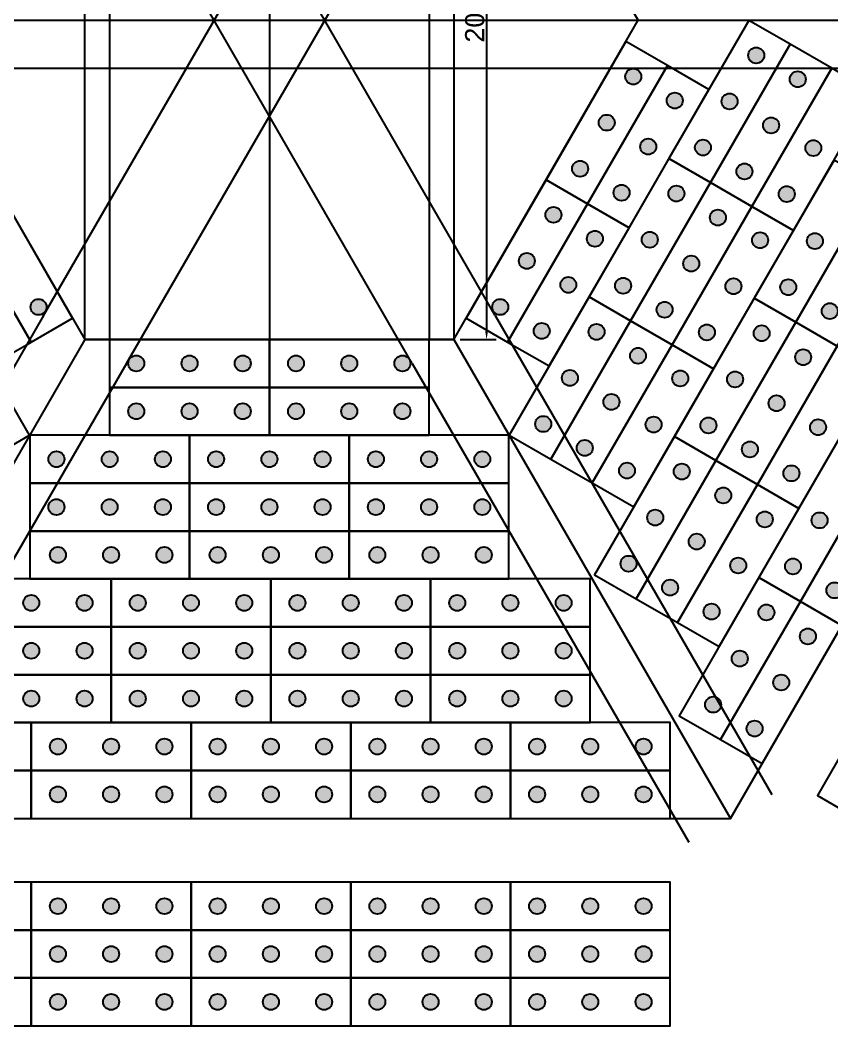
# Model space of a CAD drawing. Header units: millimetres. Extents: x 1388 to 8110, y -1425 to 5021.
# Drawn here: x 2638.8 to 2892.9, y -935.2 to -620.1 of the extents above; entities that cross this region are included whole.
import ezdxf

# ---------------------------------------------------------------- set-up
doc = ezdxf.new("R2010")
doc.units = ezdxf.units.MM
doc.styles.get("Standard").update_dxf_attribs({"font": 'arial.ttf'})
doc.dimstyles.new('ISO-25', dxfattribs={"dimtxt": 6, "dimasz": 2.5, "dimexe": 3, "dimexo": 2, "dimtad": 1, "dimtxsty": 'Standard', "dimcen": 2.5, "dimadec": 0, "dimazin": 0, "dimtfac": 1, "dimtmove": 0, "dimatfit": 3, "dimfxl": 1, "dimarcsym": 0})

# ---------------------------------------------------------------- blocks, each defined once
blk = doc.blocks.new('*D80')
at = {"color": 0, "lineweight": -2, "transparency": 16777216}
for p, q in [((2776.55, -520.17), (2787.81, -520.17)), ((2784.81, -522.67), (2784.81, -717.67)), ((2776.55, -720.17), (2787.81, -720.17))]:
    blk.add_line(p, q, dxfattribs=at)
at = {"color": 0, "transparency": 16777216}
for points in [[(2784.39, -522.67), (2785.23, -522.67), (2784.81, -520.17)], [(2784.39, -717.67), (2785.23, -717.67), (2784.81, -720.17)]]:
    blk.add_solid(points, dxfattribs=at)
at = {"layer": 'Defpoints', "color": 0, "transparency": 16777216}
for p in [(2774.55, -520.17), (2774.55, -720.17), (2784.81, -720.17)]:
    blk.add_point(p, dxfattribs=at)
at = {"color": 0, "transparency": 16777216, "insert": (2781.12, -620.17), "char_height": 6, "attachment_point": 5, "rotation": 90}
blk.add_mtext('200', dxfattribs=at)

msp = doc.modelspace()

# ---------------------------------------------------------------- hatches: boundary and pattern name
at = {"true_color": 0xf1eb1f}
h = msp.add_hatch(color=2, dxfattribs=at)
h.dxf.hatch_style = 1
h.paths.add_polyline_path([(2871.728, -631.184, 1), (2866.728, -631.184, 1)])
h = msp.add_hatch(color=2, dxfattribs=at)
h.dxf.hatch_style = 1
h.paths.add_polyline_path([(2833.247, -637.835, 1), (2828.247, -637.835, 1)])
h = msp.add_hatch(color=2, dxfattribs=at)
h.dxf.hatch_style = 1
h.paths.add_polyline_path([(2884.718, -638.684, 1), (2879.718, -638.684, 1)])
h = msp.add_hatch(color=2, dxfattribs=at)
h.dxf.hatch_style = 1
h.paths.add_polyline_path([(2846.238, -645.335, 1), (2841.238, -645.335, 1)])
h = msp.add_hatch(color=2, dxfattribs=at)
h.dxf.hatch_style = 1
h.paths.add_polyline_path([(2863.395, -645.618, 1), (2858.395, -645.618, 1)])
h = msp.add_hatch(color=2, dxfattribs=at)
h.dxf.hatch_style = 1
h.paths.add_polyline_path([(2824.914, -652.268, 1), (2819.914, -652.268, 1)])
h = msp.add_hatch(color=2, dxfattribs=at)
h.dxf.hatch_style = 1
h.paths.add_polyline_path([(2876.385, -653.118, 1), (2871.385, -653.118, 1)])
h = msp.add_hatch(color=2, dxfattribs=at)
h.dxf.hatch_style = 1
h.paths.add_polyline_path([(2837.904, -659.768, 1), (2832.904, -659.768, 1)])
h = msp.add_hatch(color=2, dxfattribs=at)
h.dxf.hatch_style = 1
h.paths.add_polyline_path([(2855.061, -660.051, 1), (2850.061, -660.051, 1)])
h = msp.add_hatch(color=2, dxfattribs=at)
h.dxf.hatch_style = 1
h.paths.add_polyline_path([(2889.608, -660.214, 1), (2884.608, -660.214, 1)])
h = msp.add_hatch(color=2, dxfattribs=at)
h.dxf.hatch_style = 1
h.paths.add_polyline_path([(2816.581, -666.702, 1), (2811.581, -666.702, 1)])
h = msp.add_hatch(color=2, dxfattribs=at)
h.dxf.hatch_style = 1
h.paths.add_polyline_path([(2868.052, -667.551, 1), (2863.052, -667.551, 1)])
h = msp.add_hatch(color=2, dxfattribs=at)
h.dxf.hatch_style = 1
h.paths.add_polyline_path([(2829.571, -674.202, 1), (2824.571, -674.202, 1)])
h = msp.add_hatch(color=2, dxfattribs=at)
h.dxf.hatch_style = 1
h.paths.add_polyline_path([(2846.728, -674.485, 1), (2841.728, -674.485, 1)])
h = msp.add_hatch(color=2, dxfattribs=at)
h.dxf.hatch_style = 1
h.paths.add_polyline_path([(2881.275, -674.648, 1), (2876.275, -674.648, 1)])
h = msp.add_hatch(color=2, dxfattribs=at)
h.dxf.hatch_style = 1
h.paths.add_polyline_path([(2808.247, -681.136, 1), (2803.247, -681.136, 1)])
h = msp.add_hatch(color=2, dxfattribs=at)
h.dxf.hatch_style = 1
h.paths.add_polyline_path([(2859.718, -681.985, 1), (2854.718, -681.985, 1)])
h = msp.add_hatch(color=2, dxfattribs=at)
h.dxf.hatch_style = 1
h.paths.add_polyline_path([(2821.238, -688.636, 1), (2816.238, -688.636, 1)])
h = msp.add_hatch(color=2, dxfattribs=at)
h.dxf.hatch_style = 1
h.paths.add_polyline_path([(2838.395, -688.919, 1), (2833.395, -688.919, 1)])
h = msp.add_hatch(color=2, dxfattribs=at)
h.dxf.hatch_style = 1
h.paths.add_polyline_path([(2872.942, -689.082, 1), (2867.942, -689.082, 1)])
h = msp.add_hatch(color=2, dxfattribs=at)
h.dxf.hatch_style = 1
h.paths.add_polyline_path([(2890.099, -689.365, 1), (2885.099, -689.365, 1)])
h = msp.add_hatch(color=2, dxfattribs=at)
h.dxf.hatch_style = 1
h.paths.add_polyline_path([(2799.914, -695.57, 1), (2794.914, -695.57, 1)])
h = msp.add_hatch(color=2, dxfattribs=at)
h.dxf.hatch_style = 1
h.paths.add_polyline_path([(2851.385, -696.419, 1), (2846.385, -696.419, 1)])
h = msp.add_hatch(color=2, dxfattribs=at)
h.dxf.hatch_style = 1
h.paths.add_polyline_path([(2812.904, -703.07, 1), (2807.904, -703.07, 1)])
h = msp.add_hatch(color=2, dxfattribs=at)
h.dxf.hatch_style = 1
h.paths.add_polyline_path([(2830.061, -703.353, 1), (2825.061, -703.353, 1)])
h = msp.add_hatch(color=2, dxfattribs=at)
h.dxf.hatch_style = 1
h.paths.add_polyline_path([(2864.608, -703.515, 1), (2859.608, -703.515, 1)])
h = msp.add_hatch(color=2, dxfattribs=at)
h.dxf.hatch_style = 1
h.paths.add_polyline_path([(2881.766, -703.799, 1), (2876.766, -703.799, 1)])
h = msp.add_hatch(color=2, dxfattribs=at)
h.dxf.hatch_style = 1
h.paths.add_polyline_path([(2647.052, -710.003, 1), (2642.052, -710.003, 1)])
h = msp.add_hatch(color=2, dxfattribs=at)
h.dxf.hatch_style = 1
h.paths.add_polyline_path([(2791.581, -710.003, 1), (2786.581, -710.003, 1)])
h = msp.add_hatch(color=2, dxfattribs=at)
h.dxf.hatch_style = 1
h.paths.add_polyline_path([(2843.052, -710.853, 1), (2838.052, -710.853, 1)])
h = msp.add_hatch(color=2, dxfattribs=at)
h.dxf.hatch_style = 1
h.paths.add_polyline_path([(2894.756, -711.299, 1), (2889.756, -711.299, 1)])
h = msp.add_hatch(color=2, dxfattribs=at)
h.dxf.hatch_style = 1
h.paths.add_polyline_path([(2804.571, -717.503, 1), (2799.571, -717.503, 1)])
h = msp.add_hatch(color=2, dxfattribs=at)
h.dxf.hatch_style = 1
h.paths.add_polyline_path([(2821.728, -717.787, 1), (2816.728, -717.787, 1)])
h = msp.add_hatch(color=2, dxfattribs=at)
h.dxf.hatch_style = 1
h.paths.add_polyline_path([(2856.275, -717.949, 1), (2851.275, -717.949, 1)])
h = msp.add_hatch(color=2, dxfattribs=at)
h.dxf.hatch_style = 1
h.paths.add_polyline_path([(2873.432, -718.232, 1), (2868.432, -718.232, 1)])
h = msp.add_hatch(color=2, dxfattribs=at)
h.dxf.hatch_style = 1
h.paths.add_polyline_path([(2834.718, -725.287, 1), (2829.718, -725.287, 1)])
h = msp.add_hatch(color=2, dxfattribs=at)
h.dxf.hatch_style = 1
h.paths.add_polyline_path([(2886.423, -725.732, 1), (2881.423, -725.732, 1)])
h = msp.add_hatch(color=2, dxfattribs=at)
h.dxf.hatch_style = 1
h.paths.add_polyline_path([(2677.65, -727.669, 1), (2672.65, -727.669, 1)])
h = msp.add_hatch(color=2, dxfattribs=at)
h.dxf.hatch_style = 1
h.paths.add_polyline_path([(2694.316, -727.669, 1), (2689.316, -727.669, 1)])
h = msp.add_hatch(color=2, dxfattribs=at)
h.dxf.hatch_style = 1
h.paths.add_polyline_path([(2710.983, -727.669, 1), (2705.983, -727.669, 1)])
h = msp.add_hatch(color=2, dxfattribs=at)
h.dxf.hatch_style = 1
h.paths.add_polyline_path([(2727.65, -727.669, 1), (2722.65, -727.669, 1)])
h = msp.add_hatch(color=2, dxfattribs=at)
h.dxf.hatch_style = 1
h.paths.add_polyline_path([(2744.316, -727.669, 1), (2739.316, -727.669, 1)])
h = msp.add_hatch(color=2, dxfattribs=at)
h.dxf.hatch_style = 1
h.paths.add_polyline_path([(2760.983, -727.669, 1), (2755.983, -727.669, 1)])
h = msp.add_hatch(color=2, dxfattribs=at)
h.dxf.hatch_style = 1
h.paths.add_polyline_path([(2813.395, -732.22, 1), (2808.395, -732.22, 1)])
h = msp.add_hatch(color=2, dxfattribs=at)
h.dxf.hatch_style = 1
h.paths.add_polyline_path([(2847.942, -732.383, 1), (2842.942, -732.383, 1)])
h = msp.add_hatch(color=2, dxfattribs=at)
h.dxf.hatch_style = 1
h.paths.add_polyline_path([(2865.099, -732.666, 1), (2860.099, -732.666, 1)])
h = msp.add_hatch(color=2, dxfattribs=at)
h.dxf.hatch_style = 1
h.paths.add_polyline_path([(2677.65, -742.669, 1), (2672.65, -742.669, 1)])
h = msp.add_hatch(color=2, dxfattribs=at)
h.dxf.hatch_style = 1
h.paths.add_polyline_path([(2694.316, -742.669, 1), (2689.316, -742.669, 1)])
h = msp.add_hatch(color=2, dxfattribs=at)
h.dxf.hatch_style = 1
h.paths.add_polyline_path([(2710.983, -742.669, 1), (2705.983, -742.669, 1)])
h = msp.add_hatch(color=2, dxfattribs=at)
h.dxf.hatch_style = 1
h.paths.add_polyline_path([(2727.65, -742.669, 1), (2722.65, -742.669, 1)])
h = msp.add_hatch(color=2, dxfattribs=at)
h.dxf.hatch_style = 1
h.paths.add_polyline_path([(2744.316, -742.669, 1), (2739.316, -742.669, 1)])
h = msp.add_hatch(color=2, dxfattribs=at)
h.dxf.hatch_style = 1
h.paths.add_polyline_path([(2760.983, -742.669, 1), (2755.983, -742.669, 1)])
h = msp.add_hatch(color=2, dxfattribs=at)
h.dxf.hatch_style = 1
h.paths.add_polyline_path([(2826.385, -739.72, 1), (2821.385, -739.72, 1)])
h = msp.add_hatch(color=2, dxfattribs=at)
h.dxf.hatch_style = 1
h.paths.add_polyline_path([(2878.089, -740.166, 1), (2873.089, -740.166, 1)])
h = msp.add_hatch(color=2, dxfattribs=at)
h.dxf.hatch_style = 1
h.paths.add_polyline_path([(2805.061, -746.654, 1), (2800.061, -746.654, 1)])
h = msp.add_hatch(color=2, dxfattribs=at)
h.dxf.hatch_style = 1
h.paths.add_polyline_path([(2839.608, -746.817, 1), (2834.608, -746.817, 1)])
h = msp.add_hatch(color=2, dxfattribs=at)
h.dxf.hatch_style = 1
h.paths.add_polyline_path([(2856.766, -747.1, 1), (2851.766, -747.1, 1)])
h = msp.add_hatch(color=2, dxfattribs=at)
h.dxf.hatch_style = 1
h.paths.add_polyline_path([(2891.08, -747.666, 1), (2886.08, -747.666, 1)])
h = msp.add_hatch(color=2, dxfattribs=at)
h.dxf.hatch_style = 1
h.paths.add_polyline_path([(2818.052, -754.154, 1), (2813.052, -754.154, 1)])
h = msp.add_hatch(color=2, dxfattribs=at)
h.dxf.hatch_style = 1
h.paths.add_polyline_path([(2869.756, -754.6, 1), (2864.756, -754.6, 1)])
h = msp.add_hatch(color=2, dxfattribs=at)
h.dxf.hatch_style = 1
h.paths.add_polyline_path([(2652.65, -757.669, 1), (2647.65, -757.669, 1)])
h = msp.add_hatch(color=2, dxfattribs=at)
h.dxf.hatch_style = 1
h.paths.add_polyline_path([(2669.316, -757.669, 1), (2664.316, -757.669, 1)])
h = msp.add_hatch(color=2, dxfattribs=at)
h.dxf.hatch_style = 1
h.paths.add_polyline_path([(2685.983, -757.669, 1), (2680.983, -757.669, 1)])
h = msp.add_hatch(color=2, dxfattribs=at)
h.dxf.hatch_style = 1
h.paths.add_polyline_path([(2702.65, -757.669, 1), (2697.65, -757.669, 1)])
h = msp.add_hatch(color=2, dxfattribs=at)
h.dxf.hatch_style = 1
h.paths.add_polyline_path([(2719.316, -757.669, 1), (2714.316, -757.669, 1)])
h = msp.add_hatch(color=2, dxfattribs=at)
h.dxf.hatch_style = 1
h.paths.add_polyline_path([(2735.983, -757.669, 1), (2730.983, -757.669, 1)])
h = msp.add_hatch(color=2, dxfattribs=at)
h.dxf.hatch_style = 1
h.paths.add_polyline_path([(2752.65, -757.669, 1), (2747.65, -757.669, 1)])
h = msp.add_hatch(color=2, dxfattribs=at)
h.dxf.hatch_style = 1
h.paths.add_polyline_path([(2769.316, -757.669, 1), (2764.316, -757.669, 1)])
h = msp.add_hatch(color=2, dxfattribs=at)
h.dxf.hatch_style = 1
h.paths.add_polyline_path([(2785.983, -757.669, 1), (2780.983, -757.669, 1)])
h = msp.add_hatch(color=2, dxfattribs=at)
h.dxf.hatch_style = 1
h.paths.add_polyline_path([(2831.275, -761.25, 1), (2826.275, -761.25, 1)])
h = msp.add_hatch(color=2, dxfattribs=at)
h.dxf.hatch_style = 1
h.paths.add_polyline_path([(2848.432, -761.534, 1), (2843.432, -761.534, 1)])
h = msp.add_hatch(color=2, dxfattribs=at)
h.dxf.hatch_style = 1
h.paths.add_polyline_path([(2882.746, -762.1, 1), (2877.746, -762.1, 1)])
h = msp.add_hatch(color=2, dxfattribs=at)
h.dxf.hatch_style = 1
h.paths.add_polyline_path([(2861.423, -769.034, 1), (2856.423, -769.034, 1)])
h = msp.add_hatch(color=2, dxfattribs=at)
h.dxf.hatch_style = 1
h.paths.add_polyline_path([(2652.65, -772.669, 1), (2647.65, -772.669, 1)])
h = msp.add_hatch(color=2, dxfattribs=at)
h.dxf.hatch_style = 1
h.paths.add_polyline_path([(2669.316, -772.669, 1), (2664.316, -772.669, 1)])
h = msp.add_hatch(color=2, dxfattribs=at)
h.dxf.hatch_style = 1
h.paths.add_polyline_path([(2685.983, -772.669, 1), (2680.983, -772.669, 1)])
h = msp.add_hatch(color=2, dxfattribs=at)
h.dxf.hatch_style = 1
h.paths.add_polyline_path([(2702.65, -772.669, 1), (2697.65, -772.669, 1)])
h = msp.add_hatch(color=2, dxfattribs=at)
h.dxf.hatch_style = 1
h.paths.add_polyline_path([(2719.316, -772.669, 1), (2714.316, -772.669, 1)])
h = msp.add_hatch(color=2, dxfattribs=at)
h.dxf.hatch_style = 1
h.paths.add_polyline_path([(2735.983, -772.669, 1), (2730.983, -772.669, 1)])
h = msp.add_hatch(color=2, dxfattribs=at)
h.dxf.hatch_style = 1
h.paths.add_polyline_path([(2752.65, -772.669, 1), (2747.65, -772.669, 1)])
h = msp.add_hatch(color=2, dxfattribs=at)
h.dxf.hatch_style = 1
h.paths.add_polyline_path([(2769.316, -772.669, 1), (2764.316, -772.669, 1)])
h = msp.add_hatch(color=2, dxfattribs=at)
h.dxf.hatch_style = 1
h.paths.add_polyline_path([(2785.983, -772.669, 1), (2780.983, -772.669, 1)])
h = msp.add_hatch(color=2, dxfattribs=at)
h.dxf.hatch_style = 1
h.paths.add_polyline_path([(2840.099, -775.967, 1), (2835.099, -775.967, 1)])
h = msp.add_hatch(color=2, dxfattribs=at)
h.dxf.hatch_style = 1
h.paths.add_polyline_path([(2874.413, -776.534, 1), (2869.413, -776.534, 1)])
h = msp.add_hatch(color=2, dxfattribs=at)
h.dxf.hatch_style = 1
h.paths.add_polyline_path([(2891.57, -776.817, 1), (2886.57, -776.817, 1)])
h = msp.add_hatch(color=2, dxfattribs=at)
h.dxf.hatch_style = 1
h.paths.add_polyline_path([(2853.089, -783.467, 1), (2848.089, -783.467, 1)])
h = msp.add_hatch(color=2, dxfattribs=at)
h.dxf.hatch_style = 1
h.paths.add_polyline_path([(2653.116, -787.669, 1), (2648.116, -787.669, 1)])
h = msp.add_hatch(color=2, dxfattribs=at)
h.dxf.hatch_style = 1
h.paths.add_polyline_path([(2669.782, -787.669, 1), (2664.782, -787.669, 1)])
h = msp.add_hatch(color=2, dxfattribs=at)
h.dxf.hatch_style = 1
h.paths.add_polyline_path([(2686.449, -787.669, 1), (2681.449, -787.669, 1)])
h = msp.add_hatch(color=2, dxfattribs=at)
h.dxf.hatch_style = 1
h.paths.add_polyline_path([(2703.116, -787.669, 1), (2698.116, -787.669, 1)])
h = msp.add_hatch(color=2, dxfattribs=at)
h.dxf.hatch_style = 1
h.paths.add_polyline_path([(2719.782, -787.669, 1), (2714.782, -787.669, 1)])
h = msp.add_hatch(color=2, dxfattribs=at)
h.dxf.hatch_style = 1
h.paths.add_polyline_path([(2736.449, -787.669, 1), (2731.449, -787.669, 1)])
h = msp.add_hatch(color=2, dxfattribs=at)
h.dxf.hatch_style = 1
h.paths.add_polyline_path([(2753.116, -787.669, 1), (2748.116, -787.669, 1)])
h = msp.add_hatch(color=2, dxfattribs=at)
h.dxf.hatch_style = 1
h.paths.add_polyline_path([(2769.782, -787.669, 1), (2764.782, -787.669, 1)])
h = msp.add_hatch(color=2, dxfattribs=at)
h.dxf.hatch_style = 1
h.paths.add_polyline_path([(2786.449, -787.669, 1), (2781.449, -787.669, 1)])
h = msp.add_hatch(color=2, dxfattribs=at)
h.dxf.hatch_style = 1
h.paths.add_polyline_path([(2831.766, -790.401, 1), (2826.766, -790.401, 1)])
h = msp.add_hatch(color=2, dxfattribs=at)
h.dxf.hatch_style = 1
h.paths.add_polyline_path([(2866.08, -790.967, 1), (2861.08, -790.967, 1)])
h = msp.add_hatch(color=2, dxfattribs=at)
h.dxf.hatch_style = 1
h.paths.add_polyline_path([(2883.237, -791.25, 1), (2878.237, -791.25, 1)])
h = msp.add_hatch(color=2, dxfattribs=at)
h.dxf.hatch_style = 1
h.paths.add_polyline_path([(2844.756, -797.901, 1), (2839.756, -797.901, 1)])
h = msp.add_hatch(color=2, dxfattribs=at)
h.dxf.hatch_style = 1
h.paths.add_polyline_path([(2896.227, -798.75, 1), (2891.227, -798.75, 1)])
h = msp.add_hatch(color=2, dxfattribs=at)
h.dxf.hatch_style = 1
h.paths.add_polyline_path([(2644.782, -802.669, 1), (2639.782, -802.669, 1)])
h = msp.add_hatch(color=2, dxfattribs=at)
h.dxf.hatch_style = 1
h.paths.add_polyline_path([(2661.449, -802.669, 1), (2656.449, -802.669, 1)])
h = msp.add_hatch(color=2, dxfattribs=at)
h.dxf.hatch_style = 1
h.paths.add_polyline_path([(2678.116, -802.669, 1), (2673.116, -802.669, 1)])
h = msp.add_hatch(color=2, dxfattribs=at)
h.dxf.hatch_style = 1
h.paths.add_polyline_path([(2694.782, -802.669, 1), (2689.782, -802.669, 1)])
h = msp.add_hatch(color=2, dxfattribs=at)
h.dxf.hatch_style = 1
h.paths.add_polyline_path([(2711.449, -802.669, 1), (2706.449, -802.669, 1)])
h = msp.add_hatch(color=2, dxfattribs=at)
h.dxf.hatch_style = 1
h.paths.add_polyline_path([(2728.116, -802.669, 1), (2723.116, -802.669, 1)])
h = msp.add_hatch(color=2, dxfattribs=at)
h.dxf.hatch_style = 1
h.paths.add_polyline_path([(2744.782, -802.669, 1), (2739.782, -802.669, 1)])
h = msp.add_hatch(color=2, dxfattribs=at)
h.dxf.hatch_style = 1
h.paths.add_polyline_path([(2761.449, -802.669, 1), (2756.449, -802.669, 1)])
h = msp.add_hatch(color=2, dxfattribs=at)
h.dxf.hatch_style = 1
h.paths.add_polyline_path([(2778.116, -802.669, 1), (2773.116, -802.669, 1)])
h = msp.add_hatch(color=2, dxfattribs=at)
h.dxf.hatch_style = 1
h.paths.add_polyline_path([(2794.782, -802.669, 1), (2789.782, -802.669, 1)])
h = msp.add_hatch(color=2, dxfattribs=at)
h.dxf.hatch_style = 1
h.paths.add_polyline_path([(2811.449, -802.669, 1), (2806.449, -802.669, 1)])
h = msp.add_hatch(color=2, dxfattribs=at)
h.dxf.hatch_style = 1
h.paths.add_polyline_path([(2857.746, -805.401, 1), (2852.746, -805.401, 1)])
h = msp.add_hatch(color=2, dxfattribs=at)
h.dxf.hatch_style = 1
h.paths.add_polyline_path([(2874.903, -805.684, 1), (2869.903, -805.684, 1)])
h = msp.add_hatch(color=2, dxfattribs=at)
h.dxf.hatch_style = 1
h.paths.add_polyline_path([(2887.894, -813.184, 1), (2882.894, -813.184, 1)])
h = msp.add_hatch(color=2, dxfattribs=at)
h.dxf.hatch_style = 1
h.paths.add_polyline_path([(2644.782, -817.669, 1), (2639.782, -817.669, 1)])
h = msp.add_hatch(color=2, dxfattribs=at)
h.dxf.hatch_style = 1
h.paths.add_polyline_path([(2661.449, -817.669, 1), (2656.449, -817.669, 1)])
h = msp.add_hatch(color=2, dxfattribs=at)
h.dxf.hatch_style = 1
h.paths.add_polyline_path([(2678.116, -817.669, 1), (2673.116, -817.669, 1)])
h = msp.add_hatch(color=2, dxfattribs=at)
h.dxf.hatch_style = 1
h.paths.add_polyline_path([(2694.782, -817.669, 1), (2689.782, -817.669, 1)])
h = msp.add_hatch(color=2, dxfattribs=at)
h.dxf.hatch_style = 1
h.paths.add_polyline_path([(2711.449, -817.669, 1), (2706.449, -817.669, 1)])
h = msp.add_hatch(color=2, dxfattribs=at)
h.dxf.hatch_style = 1
h.paths.add_polyline_path([(2728.116, -817.669, 1), (2723.116, -817.669, 1)])
h = msp.add_hatch(color=2, dxfattribs=at)
h.dxf.hatch_style = 1
h.paths.add_polyline_path([(2744.782, -817.669, 1), (2739.782, -817.669, 1)])
h = msp.add_hatch(color=2, dxfattribs=at)
h.dxf.hatch_style = 1
h.paths.add_polyline_path([(2761.449, -817.669, 1), (2756.449, -817.669, 1)])
h = msp.add_hatch(color=2, dxfattribs=at)
h.dxf.hatch_style = 1
h.paths.add_polyline_path([(2778.116, -817.669, 1), (2773.116, -817.669, 1)])
h = msp.add_hatch(color=2, dxfattribs=at)
h.dxf.hatch_style = 1
h.paths.add_polyline_path([(2794.782, -817.669, 1), (2789.782, -817.669, 1)])
h = msp.add_hatch(color=2, dxfattribs=at)
h.dxf.hatch_style = 1
h.paths.add_polyline_path([(2811.449, -817.669, 1), (2806.449, -817.669, 1)])
h = msp.add_hatch(color=2, dxfattribs=at)
h.dxf.hatch_style = 1
h.paths.add_polyline_path([(2866.57, -820.118, 1), (2861.57, -820.118, 1)])
h = msp.add_hatch(color=2, dxfattribs=at)
h.dxf.hatch_style = 1
h.paths.add_polyline_path([(2879.56, -827.618, 1), (2874.56, -827.618, 1)])
h = msp.add_hatch(color=2, dxfattribs=at)
h.dxf.hatch_style = 1
h.paths.add_polyline_path([(2644.782, -832.669, 1), (2639.782, -832.669, 1)])
h = msp.add_hatch(color=2, dxfattribs=at)
h.dxf.hatch_style = 1
h.paths.add_polyline_path([(2661.449, -832.669, 1), (2656.449, -832.669, 1)])
h = msp.add_hatch(color=2, dxfattribs=at)
h.dxf.hatch_style = 1
h.paths.add_polyline_path([(2678.116, -832.669, 1), (2673.116, -832.669, 1)])
h = msp.add_hatch(color=2, dxfattribs=at)
h.dxf.hatch_style = 1
h.paths.add_polyline_path([(2694.782, -832.669, 1), (2689.782, -832.669, 1)])
h = msp.add_hatch(color=2, dxfattribs=at)
h.dxf.hatch_style = 1
h.paths.add_polyline_path([(2711.449, -832.669, 1), (2706.449, -832.669, 1)])
h = msp.add_hatch(color=2, dxfattribs=at)
h.dxf.hatch_style = 1
h.paths.add_polyline_path([(2728.116, -832.669, 1), (2723.116, -832.669, 1)])
h = msp.add_hatch(color=2, dxfattribs=at)
h.dxf.hatch_style = 1
h.paths.add_polyline_path([(2744.782, -832.669, 1), (2739.782, -832.669, 1)])
h = msp.add_hatch(color=2, dxfattribs=at)
h.dxf.hatch_style = 1
h.paths.add_polyline_path([(2761.449, -832.669, 1), (2756.449, -832.669, 1)])
h = msp.add_hatch(color=2, dxfattribs=at)
h.dxf.hatch_style = 1
h.paths.add_polyline_path([(2778.116, -832.669, 1), (2773.116, -832.669, 1)])
h = msp.add_hatch(color=2, dxfattribs=at)
h.dxf.hatch_style = 1
h.paths.add_polyline_path([(2794.782, -832.669, 1), (2789.782, -832.669, 1)])
h = msp.add_hatch(color=2, dxfattribs=at)
h.dxf.hatch_style = 1
h.paths.add_polyline_path([(2811.449, -832.669, 1), (2806.449, -832.669, 1)])
h = msp.add_hatch(color=2, dxfattribs=at)
h.dxf.hatch_style = 1
h.paths.add_polyline_path([(2858.237, -834.552, 1), (2853.237, -834.552, 1)])
h = msp.add_hatch(color=2, dxfattribs=at)
h.dxf.hatch_style = 1
h.paths.add_polyline_path([(2871.227, -842.052, 1), (2866.227, -842.052, 1)])
h = msp.add_hatch(color=2, dxfattribs=at)
h.dxf.hatch_style = 1
h.paths.add_polyline_path([(2653.116, -847.669, 1), (2648.116, -847.669, 1)])
h = msp.add_hatch(color=2, dxfattribs=at)
h.dxf.hatch_style = 1
h.paths.add_polyline_path([(2669.782, -847.669, 1), (2664.782, -847.669, 1)])
h = msp.add_hatch(color=2, dxfattribs=at)
h.dxf.hatch_style = 1
h.paths.add_polyline_path([(2686.449, -847.669, 1), (2681.449, -847.669, 1)])
h = msp.add_hatch(color=2, dxfattribs=at)
h.dxf.hatch_style = 1
h.paths.add_polyline_path([(2703.116, -847.669, 1), (2698.116, -847.669, 1)])
h = msp.add_hatch(color=2, dxfattribs=at)
h.dxf.hatch_style = 1
h.paths.add_polyline_path([(2719.782, -847.669, 1), (2714.782, -847.669, 1)])
h = msp.add_hatch(color=2, dxfattribs=at)
h.dxf.hatch_style = 1
h.paths.add_polyline_path([(2736.449, -847.669, 1), (2731.449, -847.669, 1)])
h = msp.add_hatch(color=2, dxfattribs=at)
h.dxf.hatch_style = 1
h.paths.add_polyline_path([(2753.116, -847.669, 1), (2748.116, -847.669, 1)])
h = msp.add_hatch(color=2, dxfattribs=at)
h.dxf.hatch_style = 1
h.paths.add_polyline_path([(2769.782, -847.669, 1), (2764.782, -847.669, 1)])
h = msp.add_hatch(color=2, dxfattribs=at)
h.dxf.hatch_style = 1
h.paths.add_polyline_path([(2786.449, -847.669, 1), (2781.449, -847.669, 1)])
h = msp.add_hatch(color=2, dxfattribs=at)
h.dxf.hatch_style = 1
h.paths.add_polyline_path([(2803.116, -847.669, 1), (2798.116, -847.669, 1)])
h = msp.add_hatch(color=2, dxfattribs=at)
h.dxf.hatch_style = 1
h.paths.add_polyline_path([(2819.782, -847.669, 1), (2814.782, -847.669, 1)])
h = msp.add_hatch(color=2, dxfattribs=at)
h.dxf.hatch_style = 1
h.paths.add_polyline_path([(2836.449, -847.669, 1), (2831.449, -847.669, 1)])
h = msp.add_hatch(color=2, dxfattribs=at)
h.dxf.hatch_style = 1
h.paths.add_polyline_path([(2653.116, -862.669, 1), (2648.116, -862.669, 1)])
h = msp.add_hatch(color=2, dxfattribs=at)
h.dxf.hatch_style = 1
h.paths.add_polyline_path([(2669.782, -862.669, 1), (2664.782, -862.669, 1)])
h = msp.add_hatch(color=2, dxfattribs=at)
h.dxf.hatch_style = 1
h.paths.add_polyline_path([(2686.449, -862.669, 1), (2681.449, -862.669, 1)])
h = msp.add_hatch(color=2, dxfattribs=at)
h.dxf.hatch_style = 1
h.paths.add_polyline_path([(2703.116, -862.669, 1), (2698.116, -862.669, 1)])
h = msp.add_hatch(color=2, dxfattribs=at)
h.dxf.hatch_style = 1
h.paths.add_polyline_path([(2719.782, -862.669, 1), (2714.782, -862.669, 1)])
h = msp.add_hatch(color=2, dxfattribs=at)
h.dxf.hatch_style = 1
h.paths.add_polyline_path([(2736.449, -862.669, 1), (2731.449, -862.669, 1)])
h = msp.add_hatch(color=2, dxfattribs=at)
h.dxf.hatch_style = 1
h.paths.add_polyline_path([(2753.116, -862.669, 1), (2748.116, -862.669, 1)])
h = msp.add_hatch(color=2, dxfattribs=at)
h.dxf.hatch_style = 1
h.paths.add_polyline_path([(2769.782, -862.669, 1), (2764.782, -862.669, 1)])
h = msp.add_hatch(color=2, dxfattribs=at)
h.dxf.hatch_style = 1
h.paths.add_polyline_path([(2786.449, -862.669, 1), (2781.449, -862.669, 1)])
h = msp.add_hatch(color=2, dxfattribs=at)
h.dxf.hatch_style = 1
h.paths.add_polyline_path([(2803.116, -862.669, 1), (2798.116, -862.669, 1)])
h = msp.add_hatch(color=2, dxfattribs=at)
h.dxf.hatch_style = 1
h.paths.add_polyline_path([(2819.782, -862.669, 1), (2814.782, -862.669, 1)])
h = msp.add_hatch(color=2, dxfattribs=at)
h.dxf.hatch_style = 1
h.paths.add_polyline_path([(2836.449, -862.669, 1), (2831.449, -862.669, 1)])
h = msp.add_hatch(color=2, dxfattribs=at)
h.dxf.hatch_style = 1
h.paths.add_polyline_path([(2653.116, -897.669, 1), (2648.116, -897.669, 1)])
h = msp.add_hatch(color=2, dxfattribs=at)
h.dxf.hatch_style = 1
h.paths.add_polyline_path([(2669.782, -897.669, 1), (2664.782, -897.669, 1)])
h = msp.add_hatch(color=2, dxfattribs=at)
h.dxf.hatch_style = 1
h.paths.add_polyline_path([(2686.449, -897.669, 1), (2681.449, -897.669, 1)])
h = msp.add_hatch(color=2, dxfattribs=at)
h.dxf.hatch_style = 1
h.paths.add_polyline_path([(2703.116, -897.669, 1), (2698.116, -897.669, 1)])
h = msp.add_hatch(color=2, dxfattribs=at)
h.dxf.hatch_style = 1
h.paths.add_polyline_path([(2719.782, -897.669, 1), (2714.782, -897.669, 1)])
h = msp.add_hatch(color=2, dxfattribs=at)
h.dxf.hatch_style = 1
h.paths.add_polyline_path([(2736.449, -897.669, 1), (2731.449, -897.669, 1)])
h = msp.add_hatch(color=2, dxfattribs=at)
h.dxf.hatch_style = 1
h.paths.add_polyline_path([(2753.116, -897.669, 1), (2748.116, -897.669, 1)])
h = msp.add_hatch(color=2, dxfattribs=at)
h.dxf.hatch_style = 1
h.paths.add_polyline_path([(2769.782, -897.669, 1), (2764.782, -897.669, 1)])
h = msp.add_hatch(color=2, dxfattribs=at)
h.dxf.hatch_style = 1
h.paths.add_polyline_path([(2786.449, -897.669, 1), (2781.449, -897.669, 1)])
h = msp.add_hatch(color=2, dxfattribs=at)
h.dxf.hatch_style = 1
h.paths.add_polyline_path([(2803.116, -897.669, 1), (2798.116, -897.669, 1)])
h = msp.add_hatch(color=2, dxfattribs=at)
h.dxf.hatch_style = 1
h.paths.add_polyline_path([(2819.782, -897.669, 1), (2814.782, -897.669, 1)])
h = msp.add_hatch(color=2, dxfattribs=at)
h.dxf.hatch_style = 1
h.paths.add_polyline_path([(2836.449, -897.669, 1), (2831.449, -897.669, 1)])
h = msp.add_hatch(color=2, dxfattribs=at)
h.dxf.hatch_style = 1
h.paths.add_polyline_path([(2653.116, -912.669, 1), (2648.116, -912.669, 1)])
h = msp.add_hatch(color=2, dxfattribs=at)
h.dxf.hatch_style = 1
h.paths.add_polyline_path([(2669.782, -912.669, 1), (2664.782, -912.669, 1)])
h = msp.add_hatch(color=2, dxfattribs=at)
h.dxf.hatch_style = 1
h.paths.add_polyline_path([(2686.449, -912.669, 1), (2681.449, -912.669, 1)])
h = msp.add_hatch(color=2, dxfattribs=at)
h.dxf.hatch_style = 1
h.paths.add_polyline_path([(2703.116, -912.669, 1), (2698.116, -912.669, 1)])
h = msp.add_hatch(color=2, dxfattribs=at)
h.dxf.hatch_style = 1
h.paths.add_polyline_path([(2719.782, -912.669, 1), (2714.782, -912.669, 1)])
h = msp.add_hatch(color=2, dxfattribs=at)
h.dxf.hatch_style = 1
h.paths.add_polyline_path([(2736.449, -912.669, 1), (2731.449, -912.669, 1)])
h = msp.add_hatch(color=2, dxfattribs=at)
h.dxf.hatch_style = 1
h.paths.add_polyline_path([(2753.116, -912.669, 1), (2748.116, -912.669, 1)])
h = msp.add_hatch(color=2, dxfattribs=at)
h.dxf.hatch_style = 1
h.paths.add_polyline_path([(2769.782, -912.669, 1), (2764.782, -912.669, 1)])
h = msp.add_hatch(color=2, dxfattribs=at)
h.dxf.hatch_style = 1
h.paths.add_polyline_path([(2786.449, -912.669, 1), (2781.449, -912.669, 1)])
h = msp.add_hatch(color=2, dxfattribs=at)
h.dxf.hatch_style = 1
h.paths.add_polyline_path([(2803.116, -912.669, 1), (2798.116, -912.669, 1)])
h = msp.add_hatch(color=2, dxfattribs=at)
h.dxf.hatch_style = 1
h.paths.add_polyline_path([(2819.782, -912.669, 1), (2814.782, -912.669, 1)])
h = msp.add_hatch(color=2, dxfattribs=at)
h.dxf.hatch_style = 1
h.paths.add_polyline_path([(2836.449, -912.669, 1), (2831.449, -912.669, 1)])
h = msp.add_hatch(color=2, dxfattribs=at)
h.dxf.hatch_style = 1
h.paths.add_polyline_path([(2653.116, -927.669, 1), (2648.116, -927.669, 1)])
h = msp.add_hatch(color=2, dxfattribs=at)
h.dxf.hatch_style = 1
h.paths.add_polyline_path([(2669.782, -927.669, 1), (2664.782, -927.669, 1)])
h = msp.add_hatch(color=2, dxfattribs=at)
h.dxf.hatch_style = 1
h.paths.add_polyline_path([(2686.449, -927.669, 1), (2681.449, -927.669, 1)])
h = msp.add_hatch(color=2, dxfattribs=at)
h.dxf.hatch_style = 1
h.paths.add_polyline_path([(2703.116, -927.669, 1), (2698.116, -927.669, 1)])
h = msp.add_hatch(color=2, dxfattribs=at)
h.dxf.hatch_style = 1
h.paths.add_polyline_path([(2719.782, -927.669, 1), (2714.782, -927.669, 1)])
h = msp.add_hatch(color=2, dxfattribs=at)
h.dxf.hatch_style = 1
h.paths.add_polyline_path([(2736.449, -927.669, 1), (2731.449, -927.669, 1)])
h = msp.add_hatch(color=2, dxfattribs=at)
h.dxf.hatch_style = 1
h.paths.add_polyline_path([(2753.116, -927.669, 1), (2748.116, -927.669, 1)])
h = msp.add_hatch(color=2, dxfattribs=at)
h.dxf.hatch_style = 1
h.paths.add_polyline_path([(2769.782, -927.669, 1), (2764.782, -927.669, 1)])
h = msp.add_hatch(color=2, dxfattribs=at)
h.dxf.hatch_style = 1
h.paths.add_polyline_path([(2786.449, -927.669, 1), (2781.449, -927.669, 1)])
h = msp.add_hatch(color=2, dxfattribs=at)
h.dxf.hatch_style = 1
h.paths.add_polyline_path([(2803.116, -927.669, 1), (2798.116, -927.669, 1)])
h = msp.add_hatch(color=2, dxfattribs=at)
h.dxf.hatch_style = 1
h.paths.add_polyline_path([(2819.782, -927.669, 1), (2814.782, -927.669, 1)])
h = msp.add_hatch(color=2, dxfattribs=at)
h.dxf.hatch_style = 1
h.paths.add_polyline_path([(2836.449, -927.669, 1), (2831.449, -927.669, 1)])

# ---------------------------------------------------------------- linework, layer by layer
for p, q in [((2646.091, -712.669), (2761.561, -512.669)), ((2787.542, -712.669), (2672.072, -512.669)), ((2666.816, -520.169), (2666.816, -720.169)), ((2716.816, -520.169), (2716.816, -720.169)), ((2766.816, -520.169), (2766.816, -720.169)), ((2761.561, -727.669), (2646.091, -527.669)), ((2672.072, -727.669), (2787.542, -527.669)), ((2601.346, -620.169), (2832.286, -620.169)), ((2832.286, -620.169), (3005.491, -620.169)), ((2601.346, -635.169), (2832.286, -635.169)), ((2832.286, -635.169), (3005.491, -635.169)), ((2646.091, -712.669), (2559.488, -862.669)), ((2787.542, -712.669), (2874.144, -862.669)), ((2659.081, -720.169), (2572.479, -870.169)), ((2774.551, -720.169), (2861.154, -870.169)), ((2672.072, -727.669), (2585.469, -877.669)), ((2761.561, -727.669), (2848.163, -877.669))]:
    msp.add_line(p, q)
for points in [[(2572.479, -370.169), (2428.141, -620.169), (2572.479, -870.169), (2861.154, -870.169), (3005.491, -620.169), (2861.154, -370.169)], [(2659.081, -520.169), (2601.346, -620.169), (2659.081, -720.169), (2774.551, -720.169), (2832.286, -620.169), (2774.551, -520.169)], [(2659.081, -520.169), (2774.551, -520.169), (2774.551, -720.169), (2659.081, -720.169)], [(2854.89, -671.018), (2879.89, -627.717), (2866.9, -620.217), (2841.9, -663.518)], [(2816.409, -677.669), (2841.409, -634.368), (2828.419, -626.868), (2803.419, -670.169)], [(2867.88, -678.518), (2892.88, -635.217), (2879.89, -627.717), (2854.89, -671.018)], [(2829.4, -685.169), (2854.4, -641.868), (2841.409, -634.368), (2816.409, -677.669)], [(2880.871, -686.018), (2905.871, -642.717), (2892.88, -635.217), (2867.88, -678.518)], [(2829.89, -714.32), (2854.89, -671.018), (2841.9, -663.518), (2816.9, -706.82)], [(2881.594, -714.765), (2906.594, -671.464), (2893.604, -663.964), (2868.604, -707.265)], [(2617.223, -677.669), (2642.223, -720.97), (2655.214, -713.47), (2630.214, -670.169)], [(2791.409, -720.97), (2816.409, -677.669), (2803.419, -670.169), (2778.419, -713.47)], [(2842.88, -721.82), (2867.88, -678.518), (2854.89, -671.018), (2829.89, -714.32)], [(2894.584, -722.265), (2919.584, -678.964), (2906.594, -671.464), (2881.594, -714.765)], [(2604.233, -685.169), (2629.233, -728.47), (2642.223, -720.97), (2617.223, -677.669)], [(2804.4, -728.47), (2829.4, -685.169), (2816.409, -677.669), (2791.409, -720.97)], [(2855.871, -729.32), (2880.871, -686.018), (2867.88, -678.518), (2842.88, -721.82)], [(2603.743, -714.32), (2628.743, -757.621), (2641.733, -750.121), (2616.733, -706.82)], [(2804.89, -757.621), (2829.89, -714.32), (2816.9, -706.82), (2791.9, -750.121)], [(2856.594, -758.067), (2881.594, -714.765), (2868.604, -707.265), (2843.604, -750.567)], [(2817.88, -765.121), (2842.88, -721.82), (2829.89, -714.32), (2804.89, -757.621)], [(2869.584, -765.567), (2894.584, -722.265), (2881.594, -714.765), (2856.594, -758.067)], [(2666.816, -735.169), (2716.816, -735.169), (2716.816, -720.169), (2666.816, -720.169)], [(2716.816, -735.169), (2766.816, -735.169), (2766.816, -720.169), (2716.816, -720.169)], [(2830.871, -772.621), (2855.871, -729.32), (2842.88, -721.82), (2817.88, -765.121)], [(2882.575, -773.067), (2907.575, -729.765), (2894.584, -722.265), (2869.584, -765.567)], [(2666.816, -750.169), (2716.816, -750.169), (2716.816, -735.169), (2666.816, -735.169)], [(2716.816, -750.169), (2766.816, -750.169), (2766.816, -735.169), (2716.816, -735.169)], [(2641.816, -765.169), (2691.816, -765.169), (2691.816, -750.169), (2641.816, -750.169)], [(2691.816, -765.169), (2741.816, -765.169), (2741.816, -750.169), (2691.816, -750.169)], [(2741.816, -765.169), (2791.816, -765.169), (2791.816, -750.169), (2741.816, -750.169)], [(2831.594, -801.368), (2856.594, -758.067), (2843.604, -750.567), (2818.604, -793.868)], [(2883.065, -802.217), (2908.065, -758.916), (2895.075, -751.416), (2870.075, -794.717)], [(2844.584, -808.868), (2869.584, -765.567), (2856.594, -758.067), (2831.594, -801.368)], [(2896.056, -809.717), (2921.056, -766.416), (2908.065, -758.916), (2883.065, -802.217)], [(2641.816, -780.169), (2691.816, -780.169), (2691.816, -765.169), (2641.816, -765.169)], [(2691.816, -780.169), (2741.816, -780.169), (2741.816, -765.169), (2691.816, -765.169)], [(2741.816, -780.169), (2791.816, -780.169), (2791.816, -765.169), (2741.816, -765.169)], [(2857.575, -816.368), (2882.575, -773.067), (2869.584, -765.567), (2844.584, -808.868)], [(2641.816, -795.169), (2691.816, -795.169), (2691.816, -780.169), (2641.816, -780.169)], [(2691.816, -795.169), (2741.816, -795.169), (2741.816, -780.169), (2691.816, -780.169)], [(2741.816, -795.169), (2791.816, -795.169), (2791.816, -780.169), (2741.816, -780.169)], [(2617.282, -810.169), (2667.282, -810.169), (2667.282, -795.169), (2617.282, -795.169)], [(2667.282, -810.169), (2717.282, -810.169), (2717.282, -795.169), (2667.282, -795.169)], [(2717.282, -810.169), (2767.282, -810.169), (2767.282, -795.169), (2717.282, -795.169)], [(2767.282, -810.169), (2817.282, -810.169), (2817.282, -795.169), (2767.282, -795.169)], [(2858.065, -845.519), (2883.065, -802.217), (2870.075, -794.717), (2845.075, -838.019)], [(2871.056, -853.019), (2896.056, -809.717), (2883.065, -802.217), (2858.065, -845.519)], [(2617.282, -825.169), (2667.282, -825.169), (2667.282, -810.169), (2617.282, -810.169)], [(2667.282, -825.169), (2717.282, -825.169), (2717.282, -810.169), (2667.282, -810.169)], [(2717.282, -825.169), (2767.282, -825.169), (2767.282, -810.169), (2717.282, -810.169)], [(2767.282, -825.169), (2817.282, -825.169), (2817.282, -810.169), (2767.282, -810.169)], [(2901.366, -870.519), (2926.366, -827.217), (2913.376, -819.717), (2888.376, -863.019)], [(2617.282, -840.169), (2667.282, -840.169), (2667.282, -825.169), (2617.282, -825.169)], [(2667.282, -840.169), (2717.282, -840.169), (2717.282, -825.169), (2667.282, -825.169)], [(2717.282, -840.169), (2767.282, -840.169), (2767.282, -825.169), (2717.282, -825.169)], [(2767.282, -840.169), (2817.282, -840.169), (2817.282, -825.169), (2767.282, -825.169)], [(2592.282, -855.169), (2642.282, -855.169), (2642.282, -840.169), (2592.282, -840.169)], [(2642.282, -855.169), (2692.282, -855.169), (2692.282, -840.169), (2642.282, -840.169)], [(2692.282, -855.169), (2742.282, -855.169), (2742.282, -840.169), (2692.282, -840.169)], [(2742.282, -855.169), (2792.282, -855.169), (2792.282, -840.169), (2742.282, -840.169)], [(2792.282, -855.169), (2842.282, -855.169), (2842.282, -840.169), (2792.282, -840.169)], [(2592.282, -870.169), (2642.282, -870.169), (2642.282, -855.169), (2592.282, -855.169)], [(2642.282, -870.169), (2692.282, -870.169), (2692.282, -855.169), (2642.282, -855.169)], [(2692.282, -870.169), (2742.282, -870.169), (2742.282, -855.169), (2692.282, -855.169)], [(2742.282, -870.169), (2792.282, -870.169), (2792.282, -855.169), (2742.282, -855.169)], [(2792.282, -870.169), (2842.282, -870.169), (2842.282, -855.169), (2792.282, -855.169)], [(2592.282, -905.169), (2642.282, -905.169), (2642.282, -890.169), (2592.282, -890.169)], [(2642.282, -905.169), (2692.282, -905.169), (2692.282, -890.169), (2642.282, -890.169)], [(2692.282, -905.169), (2742.282, -905.169), (2742.282, -890.169), (2692.282, -890.169)], [(2742.282, -905.169), (2792.282, -905.169), (2792.282, -890.169), (2742.282, -890.169)], [(2792.282, -905.169), (2842.282, -905.169), (2842.282, -890.169), (2792.282, -890.169)], [(2592.282, -920.169), (2642.282, -920.169), (2642.282, -905.169), (2592.282, -905.169)], [(2642.282, -920.169), (2692.282, -920.169), (2692.282, -905.169), (2642.282, -905.169)], [(2692.282, -920.169), (2742.282, -920.169), (2742.282, -905.169), (2692.282, -905.169)], [(2742.282, -920.169), (2792.282, -920.169), (2792.282, -905.169), (2742.282, -905.169)], [(2792.282, -920.169), (2842.282, -920.169), (2842.282, -905.169), (2792.282, -905.169)], [(2592.282, -935.169), (2642.282, -935.169), (2642.282, -920.169), (2592.282, -920.169)], [(2642.282, -935.169), (2692.282, -935.169), (2692.282, -920.169), (2642.282, -920.169)], [(2692.282, -935.169), (2742.282, -935.169), (2742.282, -920.169), (2692.282, -920.169)], [(2742.282, -935.169), (2792.282, -935.169), (2792.282, -920.169), (2742.282, -920.169)], [(2792.282, -935.169), (2842.282, -935.169), (2842.282, -920.169), (2792.282, -920.169)]]:
    msp.add_lwpolyline(points, close=True)
at = {"color": 2, "true_color": 0xf1eb1f}
for centre in [(2869.228, -631.184), (2830.747, -637.835), (2882.218, -638.684), (2843.738, -645.335), (2860.895, -645.618), (2822.414, -652.268), (2873.885, -653.118), (2835.404, -659.768), (2852.561, -660.051), (2887.108, -660.214), (2814.081, -666.702), (2865.552, -667.551), (2827.071, -674.202), (2844.228, -674.485), (2878.775, -674.648), (2805.747, -681.136), (2857.218, -681.985), (2818.738, -688.636), (2835.895, -688.919), (2870.442, -689.082), (2887.599, -689.365), (2797.414, -695.57), (2848.885, -696.419), (2810.404, -703.07), (2827.561, -703.353), (2862.108, -703.515), (2879.266, -703.799), (2644.552, -710.003), (2789.081, -710.003), (2840.552, -710.853), (2892.256, -711.299), (2802.071, -717.503), (2819.228, -717.787), (2853.775, -717.949), (2870.932, -718.232), (2832.218, -725.287), (2883.923, -725.732), (2675.15, -727.669), (2691.816, -727.669), (2708.483, -727.669), (2725.15, -727.669), (2741.816, -727.669), (2758.483, -727.669), (2810.895, -732.22), (2845.442, -732.383), (2862.599, -732.666), (2675.15, -742.669), (2691.816, -742.669), (2708.483, -742.669), (2725.15, -742.669), (2741.816, -742.669), (2758.483, -742.669), (2823.885, -739.72), (2875.589, -740.166), (2802.561, -746.654), (2837.108, -746.817), (2854.266, -747.1), (2888.58, -747.666), (2815.552, -754.154), (2867.256, -754.6), (2650.15, -757.669), (2666.816, -757.669), (2683.483, -757.669), (2700.15, -757.669), (2716.816, -757.669), (2733.483, -757.669), (2750.15, -757.669), (2766.816, -757.669), (2783.483, -757.669), (2828.775, -761.25), (2845.932, -761.534), (2880.246, -762.1), (2858.923, -769.034), (2650.15, -772.669), (2666.816, -772.669), (2683.483, -772.669), (2700.15, -772.669), (2716.816, -772.669), (2733.483, -772.669), (2750.15, -772.669), (2766.816, -772.669), (2783.483, -772.669), (2837.599, -775.967), (2871.913, -776.534), (2889.07, -776.817), (2850.589, -783.467), (2650.616, -787.669), (2667.282, -787.669), (2683.949, -787.669), (2700.616, -787.669), (2717.282, -787.669), (2733.949, -787.669), (2750.616, -787.669), (2767.282, -787.669), (2783.949, -787.669), (2829.266, -790.401), (2863.58, -790.967), (2880.737, -791.25), (2842.256, -797.901), (2893.727, -798.75), (2642.282, -802.669), (2658.949, -802.669), (2675.616, -802.669), (2692.282, -802.669), (2708.949, -802.669), (2725.616, -802.669), (2742.282, -802.669), (2758.949, -802.669), (2775.616, -802.669), (2792.282, -802.669), (2808.949, -802.669), (2855.246, -805.401), (2872.403, -805.684), (2885.394, -813.184), (2642.282, -817.669), (2658.949, -817.669), (2675.616, -817.669), (2692.282, -817.669), (2708.949, -817.669), (2725.616, -817.669), (2742.282, -817.669), (2758.949, -817.669), (2775.616, -817.669), (2792.282, -817.669), (2808.949, -817.669), (2864.07, -820.118), (2877.06, -827.618), (2642.282, -832.669), (2658.949, -832.669), (2675.616, -832.669), (2692.282, -832.669), (2708.949, -832.669), (2725.616, -832.669), (2742.282, -832.669), (2758.949, -832.669), (2775.616, -832.669), (2792.282, -832.669), (2808.949, -832.669), (2855.737, -834.552), (2868.727, -842.052), (2650.616, -847.669), (2667.282, -847.669), (2683.949, -847.669), (2700.616, -847.669), (2717.282, -847.669), (2733.949, -847.669), (2750.616, -847.669), (2767.282, -847.669), (2783.949, -847.669), (2800.616, -847.669), (2817.282, -847.669), (2833.949, -847.669), (2650.616, -862.669), (2667.282, -862.669), (2683.949, -862.669), (2700.616, -862.669), (2717.282, -862.669), (2733.949, -862.669), (2750.616, -862.669), (2767.282, -862.669), (2783.949, -862.669), (2800.616, -862.669), (2817.282, -862.669), (2833.949, -862.669), (2650.616, -897.669), (2667.282, -897.669), (2683.949, -897.669), (2700.616, -897.669), (2717.282, -897.669), (2733.949, -897.669), (2750.616, -897.669), (2767.282, -897.669), (2783.949, -897.669), (2800.616, -897.669), (2817.282, -897.669), (2833.949, -897.669), (2650.616, -912.669), (2667.282, -912.669), (2683.949, -912.669), (2700.616, -912.669), (2717.282, -912.669), (2733.949, -912.669), (2750.616, -912.669), (2767.282, -912.669), (2783.949, -912.669), (2800.616, -912.669), (2817.282, -912.669), (2833.949, -912.669), (2650.616, -927.669), (2667.282, -927.669), (2683.949, -927.669), (2700.616, -927.669), (2717.282, -927.669), (2733.949, -927.669), (2750.616, -927.669), (2767.282, -927.669), (2783.949, -927.669), (2800.616, -927.669), (2817.282, -927.669), (2833.949, -927.669)]:
    msp.add_circle(centre, 2.5, dxfattribs=at)

# ---------------------------------------------------------------- dimensions: what is measured, and where the dimension line sits
dim = msp.add_linear_dim(base=(2784.81, -720.169), p1=(2774.551, -520.169), p2=(2774.551, -720.169), angle=90, dimstyle='ISO-25')
dim.commit()
dim.dimension.update_dxf_attribs({"geometry": '*D80', "text_midpoint": (2781.122, -620.169)})

doc.saveas('drawing.dxf')
